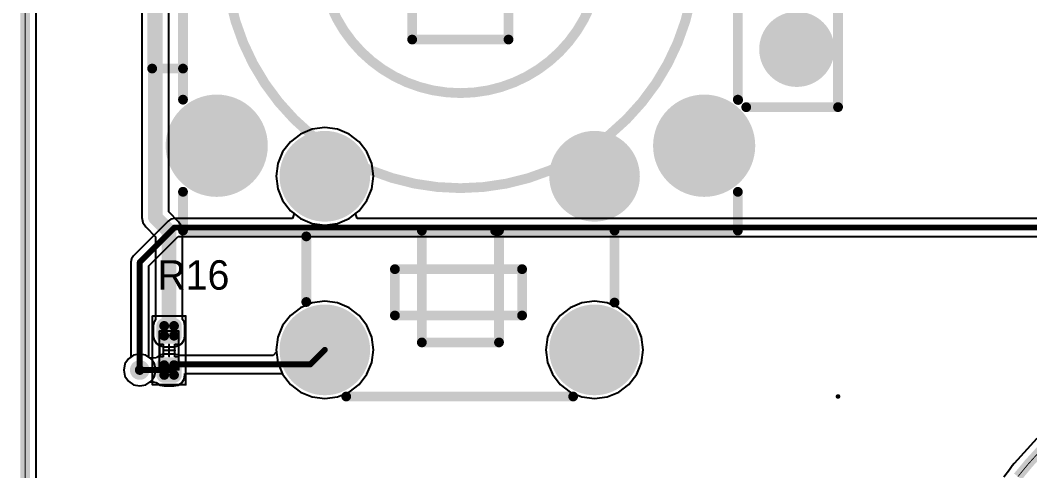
# Model space of a CAD drawing. Header units: millimetres. Extents: x -14 to 86, y -29 to 39.
# Drawn here: x -14.28 to 11.92, y -7.82 to 3.86 of the extents above; entities that cross this region are included whole.
import ezdxf

# ---------------------------------------------------------------- set-up
doc = ezdxf.new("R2010")
doc.units = ezdxf.units.MM
for name, color, linetype in [('BottomLayer', 5, 'Continuous'), ('BottomSolder', 6, 'Continuous'), ('KeepOutLayer', 6, 'Continuous'), ('Mechanical1', 6, 'Continuous'), ('Mechanical13', 56, 'Continuous'), ('Mechanical14', 56, 'Continuous'), ('Mechanical15', 56, 'Continuous'), ('MultiLayer', 9, 'Continuous'), ('PadHoleLayer', 156, 'Continuous'), ('TopLayer', 1, 'Continuous'), ('TopOverlay', 2, 'Continuous'), ('TopPaste', 8, 'Continuous'), ('TopSolder', 216, 'Continuous'), ('ViaHoleLayer', 16, 'Continuous')]:
    doc.layers.add(name, color=color, linetype=linetype)

# ---------------------------------------------------------------- blocks, each defined once
blk = doc.blocks.new('SW_TH_RKJXV1224005_31')
at = {"layer": 'BottomLayer'}
for points, const_width in [([(-4.153, 9.511, 1), (-3.253, 9.511, 1)], 0.9), ([(-1.652, 9.511, 1), (-0.752, 9.511, 1)], 0.9), ([(0.847, 9.511, 1), (1.747, 9.511, 1)], 0.9), ([(-8.152, 5.781, 1), (-6.902, 5.781, 1)], 1.25), ([(4.498, 5.781, 1), (5.748, 5.781, 1)], 1.25), ([(7.077, 3.281, 1), (7.977, 3.281, 1)], 0.9), ([(-5.953, 0.781, 1), (-5.053, 0.781, 1)], 0.9), ([(2.647, 0.781, 1), (3.547, 0.781, 1)], 0.9), ([(7.077, 0.781, 1), (7.977, 0.781, 1)], 0.9), ([(7.077, -1.719, 1), (7.977, -1.719, 1)], 0.9), ([(-8.152, -4.219, 1), (-6.902, -4.219, 1)], 1.25), ([(4.498, -4.219, 1), (5.748, -4.219, 1)], 1.25), ([(-5.272, -5.011, 1), (-4.172, -5.011, 1)], 1.1), ([(1.728, -5.011, 1), (2.828, -5.011, 1)], 1.1), ([(-5.272, -9.511, 1), (-4.172, -9.511, 1)], 1.1), ([(1.728, -9.511, 1), (2.828, -9.511, 1)], 1.1)]:
    blk.add_lwpolyline(points, format="xyb", close=True, dxfattribs=dict(at, const_width=const_width))
at = {"layer": 'BottomSolder'}
for points, const_width in [([(-4.191, 9.511, 1), (-3.215, 9.511, 1)], 0.976), ([(-1.691, 9.511, 1), (-0.714, 9.511, 1)], 0.976), ([(0.809, 9.511, 1), (1.785, 9.511, 1)], 0.976), ([(-8.19, 5.781, 1), (-6.864, 5.781, 1)], 1.326), ([(4.46, 5.781, 1), (5.786, 5.781, 1)], 1.326), ([(7.039, 3.281, 1), (8.015, 3.281, 1)], 0.976), ([(-5.991, 0.781, 1), (-5.015, 0.781, 1)], 0.976), ([(2.609, 0.781, 1), (3.585, 0.781, 1)], 0.976), ([(7.039, 0.781, 1), (8.015, 0.781, 1)], 0.976), ([(7.039, -1.719, 1), (8.015, -1.719, 1)], 0.976), ([(-8.19, -4.219, 1), (-6.864, -4.219, 1)], 1.326), ([(4.46, -4.219, 1), (5.786, -4.219, 1)], 1.326), ([(-5.31, -5.011, 1), (-4.134, -5.011, 1)], 1.176), ([(1.69, -5.011, 1), (2.866, -5.011, 1)], 1.176), ([(-5.31, -9.511, 1), (-4.134, -9.511, 1)], 1.176), ([(1.69, -9.511, 1), (2.866, -9.511, 1)], 1.176)]:
    blk.add_lwpolyline(points, format="xyb", close=True, dxfattribs=dict(at, const_width=const_width))
at = {"layer": 'Mechanical15'}
for points, const_width in [([(8.627, -10.719, 1), (8.567, -10.719, 1)], 0.06), ([(8.552, -10.719, 1), (8.582, -10.719, 1)], 0.03), ([(8.612, -10.719, 1), (8.642, -10.719, 1)], 0.03)]:
    blk.add_lwpolyline(points, format="xyb", close=True, dxfattribs=dict(at, const_width=const_width))
at = {"layer": 'MultiLayer'}
for points, const_width in [([(-4.153, 9.511, 1), (-3.253, 9.511, 1)], 0.9), ([(-1.652, 9.511, 1), (-0.752, 9.511, 1)], 0.9), ([(0.847, 9.511, 1), (1.747, 9.511, 1)], 0.9), ([(-8.152, 5.781, 1), (-6.902, 5.781, 1)], 1.25), ([(4.498, 5.781, 1), (5.748, 5.781, 1)], 1.25), ([(7.077, 3.281, 1), (7.977, 3.281, 1)], 0.9), ([(-5.953, 0.781, 1), (-5.053, 0.781, 1)], 0.9), ([(2.647, 0.781, 1), (3.547, 0.781, 1)], 0.9), ([(7.077, 0.781, 1), (7.977, 0.781, 1)], 0.9), ([(7.077, -1.719, 1), (7.977, -1.719, 1)], 0.9), ([(-8.152, -4.219, 1), (-6.902, -4.219, 1)], 1.25), ([(4.498, -4.219, 1), (5.748, -4.219, 1)], 1.25), ([(-5.272, -5.011, 1), (-4.172, -5.011, 1)], 1.1), ([(1.728, -5.011, 1), (2.828, -5.011, 1)], 1.1), ([(-5.272, -9.511, 1), (-4.172, -9.511, 1)], 1.1), ([(1.728, -9.511, 1), (2.828, -9.511, 1)], 1.1)]:
    blk.add_lwpolyline(points, format="xyb", close=True, dxfattribs=dict(at, const_width=const_width))
at = {"layer": 'PadHoleLayer'}
for points, const_width in [([(-4.003, 9.511, 1), (-3.403, 9.511, 1)], 0.6), ([(-1.502, 9.511, 1), (-0.902, 9.511, 1)], 0.6), ([(0.997, 9.511, 1), (1.597, 9.511, 1)], 0.6), ([(-7.977, 5.781, 1), (-7.077, 5.781, 1)], 0.9), ([(4.673, 5.781, 1), (5.573, 5.781, 1)], 0.9), ([(7.227, 3.281, 1), (7.827, 3.281, 1)], 0.6), ([(-5.953, 0.781, 1), (-5.053, 0.781, 1)], 0.9), ([(2.647, 0.781, 1), (3.547, 0.781, 1)], 0.9), ([(7.227, 0.781, 1), (7.827, 0.781, 1)], 0.6), ([(7.227, -1.719, 1), (7.827, -1.719, 1)], 0.6), ([(-7.977, -4.219, 1), (-7.077, -4.219, 1)], 0.9), ([(4.673, -4.219, 1), (5.573, -4.219, 1)], 0.9), ([(-5.122, -5.011, 1), (-4.322, -5.011, 1)], 0.8), ([(1.878, -5.011, 1), (2.678, -5.011, 1)], 0.8), ([(-5.122, -9.511, 1), (-4.322, -9.511, 1)], 0.8), ([(1.878, -9.511, 1), (2.678, -9.511, 1)], 0.8)]:
    blk.add_lwpolyline(points, format="xyb", close=True, dxfattribs=dict(at, const_width=const_width))
at = {"layer": 'TopLayer'}
for points, const_width in [([(-4.153, 9.511, 1), (-3.253, 9.511, 1)], 0.9), ([(-1.652, 9.511, 1), (-0.752, 9.511, 1)], 0.9), ([(0.847, 9.511, 1), (1.747, 9.511, 1)], 0.9), ([(-8.152, 5.781, 1), (-6.902, 5.781, 1)], 1.25), ([(4.498, 5.781, 1), (5.748, 5.781, 1)], 1.25), ([(7.077, 3.281, 1), (7.977, 3.281, 1)], 0.9), ([(-5.953, 0.781, 1), (-5.053, 0.781, 1)], 0.9), ([(2.647, 0.781, 1), (3.547, 0.781, 1)], 0.9), ([(7.077, 0.781, 1), (7.977, 0.781, 1)], 0.9), ([(7.077, -1.719, 1), (7.977, -1.719, 1)], 0.9), ([(-8.152, -4.219, 1), (-6.902, -4.219, 1)], 1.25), ([(4.498, -4.219, 1), (5.748, -4.219, 1)], 1.25), ([(-5.272, -5.011, 1), (-4.172, -5.011, 1)], 1.1), ([(1.728, -5.011, 1), (2.828, -5.011, 1)], 1.1), ([(-5.272, -9.511, 1), (-4.172, -9.511, 1)], 1.1), ([(1.728, -9.511, 1), (2.828, -9.511, 1)], 1.1)]:
    blk.add_lwpolyline(points, format="xyb", close=True, dxfattribs=dict(at, const_width=const_width))
at = {"layer": 'TopOverlay'}
for p, q in [((-5.803, 7.396), (-5.803, 6.889)), ((-5.295, 6.889), (-5.295, 7.396)), ((-5.041, 6.635), (-5.041, 7.396)), ((-5.041, 7.396), (-4.661, 7.396)), ((-4.661, 7.396), (-4.534, 7.27)), ((-4.153, 7.396), (-4.28, 7.27)), ((-3.899, 7.396), (-4.153, 7.396)), ((-3.772, 7.27), (-3.899, 7.396)), ((-4.534, 7.27), (-4.534, 7.016)), ((-4.28, 6.635), (-3.772, 7.143)), ((-3.772, 7.143), (-3.772, 7.27)), ((-5.803, 6.889), (-5.549, 6.635)), ((-5.549, 6.635), (-5.295, 6.889)), ((-4.661, 6.889), (-5.041, 6.889)), ((-4.787, 6.889), (-4.534, 6.635)), ((-4.534, 7.016), (-4.661, 6.889)), ((-3.772, 6.635), (-4.28, 6.635)), ((5.843, 3.74), (5.081, 3.74)), ((5.081, 3.74), (5.208, 3.613)), ((5.843, 3.613), (5.843, 3.867)), ((5.843, 3.867), (5.843, 3.74)), ((5.081, 3.232), (5.208, 3.359)), ((5.081, 2.852), (5.081, 3.232)), ((5.208, 3.359), (5.462, 3.359)), ((5.462, 3.359), (5.589, 3.232)), ((5.589, 3.105), (5.843, 3.359)), ((5.589, 3.232), (5.589, 2.852)), ((5.843, 2.852), (5.081, 2.852)), ((5.589, 2.598), (5.081, 2.598)), ((5.843, 2.344), (5.589, 2.598)), ((5.589, 2.09), (5.843, 2.344)), ((5.081, 2.09), (5.589, 2.09))]:
    blk.add_line(p, q, dxfattribs=at)
at = {"layer": 'TopOverlay', "const_width": 0.254}
for points in [[(-5.203, 10.581), (2.797, 10.581)], [(-5.203, 7.981), (-5.203, 10.581)], [(2.797, 7.981), (2.797, 10.581)], [(-8.402, 6.975), (-8.402, 7.981)], [(-8.402, 7.981), (5.998, 7.981)], [(5.998, 6.975), (5.998, 7.981)], [(5.998, 4.586), (6.006, 4.594)], [(6.214, 4.781), (8.597, 4.781)], [(8.597, -3.219), (8.597, 4.781)], [(-8.402, -3.025), (-8.402, 4.587)], [(5.998, -3.025), (5.998, 4.586)], [(-9.203, -2.219), (-9.203, 3.781)], [(-9.203, 3.781), (-8.402, 3.781)], [(-2.452, 1.781), (-2.452, 3.031)], [(-2.452, 3.031), (0.048, 3.031)], [(0.048, 1.781), (0.048, 3.031)], [(-4.702, 1.781), (2.298, 1.781)], [(-4.702, -0.22), (2.298, -0.219)], [(-2.455, -1.467), (-2.455, -0.217)], [(0.045, -1.467), (0.045, -0.217)], [(-2.455, -1.467), (0.045, -1.467)], [(-9.203, -2.219), (-8.402, -2.219)], [(5.998, -3.025), (6.006, -3.033)], [(6.214, -3.219), (8.597, -3.219)], [(-8.402, -6.419), (-8.402, -5.413)], [(5.998, -6.419), (5.998, -5.414)], [(-8.402, -6.419), (5.998, -6.419)], [(-5.203, -8.27), (-5.203, -6.569)], [(-2.203, -9.318), (-2.203, -6.42)], [(-0.303, -6.42), (-0.202, -6.42)], [(-0.202, -9.318), (-0.202, -6.42)], [(2.797, -8.285), (2.797, -6.419)], [(-2.902, -7.419), (0.398, -7.419)], [(-2.902, -8.619), (-2.902, -7.419)], [(0.398, -8.619), (0.398, -7.419)], [(-2.902, -8.619), (0.398, -8.619)], [(-2.203, -9.318), (-0.202, -9.318)], [(-4.166, -10.719), (1.723, -10.719)]]:
    blk.add_lwpolyline(points, dxfattribs=at)
at = {"layer": 'TopOverlay'}
for points, const_width in [([(-5.266, 10.581, 1), (-5.139, 10.581, 1)], 0.127), ([(-5.266, 10.581, 1), (-5.139, 10.581, 1)], 0.127), ([(2.734, 10.581, 1), (2.861, 10.581, 1)], 0.127), ([(2.734, 10.581, 1), (2.861, 10.581, 1)], 0.127), ([(-8.466, 7.981, 1), (-8.339, 7.981, 1)], 0.127), ([(-8.466, 7.981, 1), (-8.339, 7.981, 1)], 0.127), ([(-5.266, 7.981, 1), (-5.139, 7.981, 1)], 0.127), ([(2.734, 7.981, 1), (2.861, 7.981, 1)], 0.127), ([(5.934, 7.981, 1), (6.061, 7.981, 1)], 0.127), ([(5.934, 7.981, 1), (6.061, 7.981, 1)], 0.127), ([(-8.466, 6.975, 1), (-8.339, 6.975, 1)], 0.127), ([(5.934, 6.975, 1), (6.061, 6.975, 1)], 0.127), ([(4.897, 0.781, 1), (-7.303, 0.781, 1)], 0.254), ([(5.942, 4.594, 1), (6.069, 4.594, 1)], 0.127), ([(6.151, 4.781, 1), (6.278, 4.781, 1)], 0.127), ([(8.534, 4.781, 1), (8.661, 4.781, 1)], 0.127), ([(8.534, 4.781, 1), (8.661, 4.781, 1)], 0.127), ([(-8.466, 4.587, 1), (-8.339, 4.587, 1)], 0.127), ([(2.433, 0.779, 1), (-4.834, 0.779, 1)], 0.254), ([(5.934, 4.586, 1), (6.061, 4.586, 1)], 0.127), ([(5.934, 4.586, 1), (6.061, 4.586, 1)], 0.127), ([(-9.266, 3.781, 1), (-9.139, 3.781, 1)], 0.127), ([(-9.266, 3.781, 1), (-9.139, 3.781, 1)], 0.127), ([(-8.466, 3.781, 1), (-8.339, 3.781, 1)], 0.127), ([(-2.516, 3.031, 1), (-2.389, 3.031, 1)], 0.127), ([(-2.516, 3.031, 1), (-2.389, 3.031, 1)], 0.127), ([(-0.016, 3.031, 1), (0.111, 3.031, 1)], 0.127), ([(-0.016, 3.031, 1), (0.111, 3.031, 1)], 0.127), ([(-4.766, 1.781, 1), (-4.639, 1.781, 1)], 0.127), ([(-2.516, 1.781, 1), (-2.389, 1.781, 1)], 0.127), ([(-0.226, 0.781, 1), (-2.179, 0.781, 1)], 0.254), ([(-0.016, 1.781, 1), (0.111, 1.781, 1)], 0.127), ([(2.234, 1.781, 1), (2.361, 1.781, 1)], 0.127), ([(-7.366, 0.781, 1), (-7.239, 0.781, 1)], 0.127), ([(-4.898, 0.779, 1), (-4.771, 0.779, 1)], 0.127), ([(-2.243, 0.781, 1), (-2.116, 0.781, 1)], 0.127), ([(-0.29, 0.781, 1), (-0.163, 0.781, 1)], 0.127), ([(2.37, 0.779, 1), (2.497, 0.779, 1)], 0.127), ([(4.834, 0.781, 1), (4.961, 0.781, 1)], 0.127), ([(-4.766, -0.22, 1), (-4.639, -0.22, 1)], 0.127), ([(-2.518, -0.217, 1), (-2.391, -0.217, 1)], 0.127), ([(-0.018, -0.217, 1), (0.109, -0.217, 1)], 0.127), ([(2.234, -0.219, 1), (2.361, -0.219, 1)], 0.127), ([(-2.518, -1.467, 1), (-2.391, -1.467, 1)], 0.127), ([(-2.518, -1.467, 1), (-2.391, -1.467, 1)], 0.127), ([(-0.018, -1.467, 1), (0.109, -1.467, 1)], 0.127), ([(-0.018, -1.467, 1), (0.109, -1.467, 1)], 0.127), ([(-9.266, -2.219, 1), (-9.139, -2.219, 1)], 0.127), ([(-9.266, -2.219, 1), (-9.139, -2.219, 1)], 0.127), ([(-8.466, -2.219, 1), (-8.339, -2.219, 1)], 0.127), ([(-8.466, -3.025, 1), (-8.339, -3.025, 1)], 0.127), ([(5.934, -3.025, 1), (6.061, -3.025, 1)], 0.127), ([(5.934, -3.025, 1), (6.061, -3.025, 1)], 0.127), ([(5.942, -3.033, 1), (6.069, -3.033, 1)], 0.127), ([(6.151, -3.219, 1), (6.278, -3.219, 1)], 0.127), ([(8.534, -3.219, 1), (8.661, -3.219, 1)], 0.127), ([(8.534, -3.219, 1), (8.661, -3.219, 1)], 0.127), ([(-8.466, -5.413, 1), (-8.339, -5.413, 1)], 0.127), ([(5.934, -5.414, 1), (6.061, -5.414, 1)], 0.127), ([(-8.466, -6.419, 1), (-8.339, -6.419, 1)], 0.127), ([(-8.466, -6.419, 1), (-8.339, -6.419, 1)], 0.127), ([(-5.266, -6.569, 1), (-5.139, -6.569, 1)], 0.127), ([(-2.267, -6.42, 1), (-2.14, -6.42, 1)], 0.127), ([(-0.367, -6.42, 1), (-0.24, -6.42, 1)], 0.127), ([(-0.265, -6.42, 1), (-0.138, -6.42, 1)], 0.127), ([(-0.265, -6.42, 1), (-0.138, -6.42, 1)], 0.127), ([(2.734, -6.419, 1), (2.861, -6.419, 1)], 0.127), ([(5.934, -6.419, 1), (6.061, -6.419, 1)], 0.127), ([(5.934, -6.419, 1), (6.061, -6.419, 1)], 0.127), ([(-2.966, -7.419, 1), (-2.839, -7.419, 1)], 0.127), ([(-2.966, -7.419, 1), (-2.839, -7.419, 1)], 0.127), ([(0.334, -7.419, 1), (0.461, -7.419, 1)], 0.127), ([(0.334, -7.419, 1), (0.461, -7.419, 1)], 0.127), ([(-5.266, -8.27, 1), (-5.139, -8.27, 1)], 0.127), ([(2.734, -8.285, 1), (2.861, -8.285, 1)], 0.127), ([(-2.966, -8.619, 1), (-2.839, -8.619, 1)], 0.127), ([(-2.966, -8.619, 1), (-2.839, -8.619, 1)], 0.127), ([(0.334, -8.619, 1), (0.461, -8.619, 1)], 0.127), ([(0.334, -8.619, 1), (0.461, -8.619, 1)], 0.127), ([(-2.267, -9.318, 1), (-2.14, -9.318, 1)], 0.127), ([(-2.267, -9.318, 1), (-2.14, -9.318, 1)], 0.127), ([(-0.265, -9.318, 1), (-0.138, -9.318, 1)], 0.127), ([(-0.265, -9.318, 1), (-0.138, -9.318, 1)], 0.127), ([(-4.23, -10.719, 1), (-4.103, -10.719, 1)], 0.127), ([(1.66, -10.719, 1), (1.787, -10.719, 1)], 0.127)]:
    blk.add_lwpolyline(points, format="xyb", close=True, dxfattribs=dict(at, const_width=const_width))
at = {"layer": 'TopSolder'}
for points, const_width in [([(-4.191, 9.511, 1), (-3.215, 9.511, 1)], 0.976), ([(-1.691, 9.511, 1), (-0.714, 9.511, 1)], 0.976), ([(0.809, 9.511, 1), (1.785, 9.511, 1)], 0.976), ([(-8.19, 5.781, 1), (-6.864, 5.781, 1)], 1.326), ([(4.46, 5.781, 1), (5.786, 5.781, 1)], 1.326), ([(7.039, 3.281, 1), (8.015, 3.281, 1)], 0.976), ([(-5.991, 0.781, 1), (-5.015, 0.781, 1)], 0.976), ([(2.609, 0.781, 1), (3.585, 0.781, 1)], 0.976), ([(7.039, 0.781, 1), (8.015, 0.781, 1)], 0.976), ([(7.039, -1.719, 1), (8.015, -1.719, 1)], 0.976), ([(-8.19, -4.219, 1), (-6.864, -4.219, 1)], 1.326), ([(4.46, -4.219, 1), (5.786, -4.219, 1)], 1.326), ([(-5.31, -5.011, 1), (-4.134, -5.011, 1)], 1.176), ([(1.69, -5.011, 1), (2.866, -5.011, 1)], 1.176), ([(-5.31, -9.511, 1), (-4.134, -9.511, 1)], 1.176), ([(1.69, -9.511, 1), (2.866, -9.511, 1)], 1.176)]:
    blk.add_lwpolyline(points, format="xyb", close=True, dxfattribs=dict(at, const_width=const_width))
blk = doc.blocks.new('RES_0402_39')
at = {"layer": 'Mechanical13', "const_width": 0.0508}
for points in [[(-0.5, 0.25), (-0.5, -0.25)], [(-0.5, 0.25), (0.5, 0.25)], [(0.5, 0.25), (0.5, -0.25)], [(-0.152, 0), (0.152, 0)], [(0, 0.152), (0, -0.152)], [(-0.5, -0.25), (0.5, -0.25)]]:
    blk.add_lwpolyline(points, dxfattribs=at)
at = {"layer": 'Mechanical13', "const_width": 0.0254}
for points in [[(-0.513, 0.25, 1), (-0.487, 0.25, 1)], [(-0.513, 0.25, 1), (-0.487, 0.25, 1)], [(0.487, 0.25, 1), (0.513, 0.25, 1)], [(0.487, 0.25, 1), (0.513, 0.25, 1)], [(-0.165, 0, 1), (-0.14, 0, 1)], [(-0.013, 0.152, 1), (0.013, 0.152, 1)], [(0.14, 0, 1), (0.165, 0, 1)], [(-0.513, -0.25, 1), (-0.487, -0.25, 1)], [(-0.513, -0.25, 1), (-0.487, -0.25, 1)], [(-0.013, -0.152, 1), (0.013, -0.152, 1)], [(0.487, -0.25, 1), (0.513, -0.25, 1)], [(0.487, -0.25, 1), (0.513, -0.25, 1)]]:
    blk.add_lwpolyline(points, format="xyb", close=True, dxfattribs=at)
at = {"layer": 'Mechanical14', "const_width": 0.0508}
for points in [[(-0.889, 0.432), (-0.889, -0.432)], [(-0.889, 0.432), (0.889, 0.432)], [(0.889, 0.432), (0.889, -0.432)], [(-0.889, -0.432), (0.889, -0.432)]]:
    blk.add_lwpolyline(points, dxfattribs=at)
at = {"layer": 'Mechanical14', "const_width": 0.0254}
for points in [[(-0.902, 0.432, 1), (-0.876, 0.432, 1)], [(-0.902, 0.432, 1), (-0.876, 0.432, 1)], [(0.876, 0.432, 1), (0.902, 0.432, 1)], [(0.876, 0.432, 1), (0.902, 0.432, 1)], [(-0.902, -0.432, 1), (-0.876, -0.432, 1)], [(-0.902, -0.432, 1), (-0.876, -0.432, 1)], [(0.876, -0.432, 1), (0.902, -0.432, 1)], [(0.876, -0.432, 1), (0.902, -0.432, 1)]]:
    blk.add_lwpolyline(points, format="xyb", close=True, dxfattribs=at)
at = {"layer": 'TopLayer', "const_width": 0.127}
for points in [[(-0.699, 0.127, 1), (-0.571, 0.127, 1)], [(-0.699, -0.127, 1), (-0.571, -0.127, 1)], [(-0.445, 0.127, 1), (-0.318, 0.127, 1)], [(-0.445, -0.127, 1), (-0.318, -0.127, 1)], [(0.318, 0.127, 1), (0.445, 0.127, 1)], [(0.318, -0.127, 1), (0.445, -0.127, 1)], [(0.571, 0.127, 1), (0.699, 0.127, 1)], [(0.571, -0.127, 1), (0.699, -0.127, 1)]]:
    blk.add_lwpolyline(points, format="xyb", close=True, dxfattribs=at)
at = {"layer": 'TopLayer'}
for points in [[(-0.254, -0.127), (-0.254, 0.127), (-0.762, -0.127), (-0.762, 0.127)], [(-0.381, -0.254), (-0.381, 0.254), (-0.635, -0.254), (-0.635, 0.254)], [(0.762, -0.127), (0.762, 0.127), (0.254, -0.127), (0.254, 0.127)], [(0.635, -0.254), (0.635, 0.254), (0.381, -0.254), (0.381, 0.254)]]:
    blk.add_solid(points, dxfattribs=at)
at = {"layer": 'TopOverlay'}
for p, q in [((-0.165, 0.152), (-0.165, 0.241)), ((-0.165, 0.241), (0.165, 0.241)), ((0.165, 0.152), (-0.165, 0.152)), ((0.165, 0.241), (0.165, 0.152)), ((-0.165, -0.241), (-0.165, -0.152)), ((-0.165, -0.152), (0.165, -0.152)), ((0.165, -0.241), (-0.165, -0.241)), ((0.165, -0.152), (0.165, -0.241))]:
    blk.add_line(p, q, dxfattribs=at)
at = {"layer": 'TopOverlay', "const_width": 0.0254}
for points in [[(-0.165, 0.241), (-0.165, 0.152)], [(-0.165, 0.241), (0.165, 0.241)], [(-0.165, 0.152), (0.165, 0.152)], [(0.165, 0.241), (0.165, 0.152)], [(-0.165, -0.152), (-0.165, -0.241)], [(-0.165, -0.152), (0.165, -0.152)], [(-0.165, -0.241), (0.165, -0.241)], [(0.165, -0.152), (0.165, -0.241)]]:
    blk.add_lwpolyline(points, dxfattribs=at)
at = {"layer": 'TopOverlay', "const_width": 0.0127}
for points in [[(-0.171, 0.241, 1), (-0.159, 0.241, 1)], [(-0.171, 0.241, 1), (-0.159, 0.241, 1)], [(-0.171, 0.152, 1), (-0.159, 0.152, 1)], [(-0.171, 0.152, 1), (-0.159, 0.152, 1)], [(0.159, 0.241, 1), (0.171, 0.241, 1)], [(0.159, 0.241, 1), (0.171, 0.241, 1)], [(0.159, 0.152, 1), (0.171, 0.152, 1)], [(0.159, 0.152, 1), (0.171, 0.152, 1)], [(-0.171, -0.152, 1), (-0.159, -0.152, 1)], [(-0.171, -0.152, 1), (-0.159, -0.152, 1)], [(-0.171, -0.241, 1), (-0.159, -0.241, 1)], [(-0.171, -0.241, 1), (-0.159, -0.241, 1)], [(0.159, -0.152, 1), (0.171, -0.152, 1)], [(0.159, -0.152, 1), (0.171, -0.152, 1)], [(0.159, -0.241, 1), (0.171, -0.241, 1)], [(0.159, -0.241, 1), (0.171, -0.241, 1)]]:
    blk.add_lwpolyline(points, format="xyb", close=True, dxfattribs=at)
at = {"layer": 'TopPaste', "const_width": 0.127}
for points in [[(-0.699, 0.127, 1), (-0.571, 0.127, 1)], [(-0.699, -0.127, 1), (-0.571, -0.127, 1)], [(-0.445, 0.127, 1), (-0.318, 0.127, 1)], [(-0.445, -0.127, 1), (-0.318, -0.127, 1)], [(0.318, 0.127, 1), (0.445, 0.127, 1)], [(0.318, -0.127, 1), (0.445, -0.127, 1)], [(0.571, 0.127, 1), (0.699, 0.127, 1)], [(0.571, -0.127, 1), (0.699, -0.127, 1)]]:
    blk.add_lwpolyline(points, format="xyb", close=True, dxfattribs=at)
at = {"layer": 'TopPaste'}
for points in [[(-0.254, -0.127), (-0.254, 0.127), (-0.762, -0.127), (-0.762, 0.127)], [(-0.381, -0.254), (-0.381, 0.254), (-0.635, -0.254), (-0.635, 0.254)], [(0.762, -0.127), (0.762, 0.127), (0.254, -0.127), (0.254, 0.127)], [(0.635, -0.254), (0.635, 0.254), (0.381, -0.254), (0.381, 0.254)]]:
    blk.add_solid(points, dxfattribs=at)
at = {"layer": 'TopSolder', "const_width": 0.203}
for points in [[(-0.737, 0.127, 1), (-0.533, 0.127, 1)], [(-0.483, 0.127, 1), (-0.279, 0.127, 1)], [(0.279, 0.127, 1), (0.483, 0.127, 1)], [(0.533, 0.127, 1), (0.737, 0.127, 1)], [(-0.737, -0.127, 1), (-0.533, -0.127, 1)], [(-0.483, -0.127, 1), (-0.279, -0.127, 1)], [(0.279, -0.127, 1), (0.483, -0.127, 1)], [(0.533, -0.127, 1), (0.737, -0.127, 1)]]:
    blk.add_lwpolyline(points, format="xyb", close=True, dxfattribs=at)
at = {"layer": 'TopSolder'}
for points in [[(-0.381, -0.33), (-0.381, 0.33), (-0.635, -0.33), (-0.635, 0.33)], [(0.635, -0.33), (0.635, 0.33), (0.381, -0.33), (0.381, 0.33)], [(-0.178, -0.127), (-0.178, 0.127), (-0.838, -0.127), (-0.838, 0.127)], [(0.838, -0.127), (0.838, 0.127), (0.178, -0.127), (0.178, 0.127)]]:
    blk.add_solid(points, dxfattribs=at)

msp = doc.modelspace()

# ---------------------------------------------------------------- linework, layer by layer
at = {"layer": 'BottomLayer'}
for p, q in [((-13.867, -28.927), (-13.867, 8.94)), ((-6.373, 1.078), (-6.7, 1.035)), ((-6.046, 1.035), (-6.373, 1.078)), ((-7.004, 0.909), (-7.266, 0.708)), ((-6.7, 1.035), (-7.004, 0.909)), ((-5.741, 0.909), (-6.046, 1.035)), ((-5.479, 0.708), (-5.741, 0.909)), ((-7.266, 0.708), (-7.467, 0.447)), ((-5.279, 0.447), (-5.479, 0.708)), ((-7.467, 0.447), (-7.593, 0.142)), ((-5.152, 0.142), (-5.279, 0.447)), ((-7.593, 0.142), (-7.636, -0.185)), ((-5.109, -0.185), (-5.152, 0.142)), ((-7.636, -0.185), (-7.593, -0.512)), ((-5.152, -0.512), (-5.109, -0.185)), ((-7.593, -0.512), (-7.467, -0.817)), ((-5.279, -0.817), (-5.152, -0.512)), ((-7.467, -0.817), (-7.266, -1.078)), ((-5.479, -1.078), (-5.279, -0.817)), ((-10.366, -1.298), (-10.441, -1.349)), ((-10.277, -1.281), (-10.366, -1.298)), ((-7.211, -1.281), (-10.277, -1.281)), ((-7.266, -1.078), (-7.168, -1.154)), ((-7.168, -1.154), (-7.211, -1.281)), ((-5.578, -1.154), (-5.479, -1.078)), ((-5.534, -1.281), (-5.578, -1.154)), ((46.523, -1.281), (-5.534, -1.281)), ((-10.441, -1.349), (-11.341, -2.248)), ((-10.943, -2.51), (-10.18, -1.747)), ((-10.18, -1.747), (46.619, -1.747)), ((-11.391, -2.324), (-11.409, -2.413)), ((-11.341, -2.248), (-11.391, -2.324)), ((-11.409, -2.413), (-11.409, -4.874)), ((-10.943, -4.874), (-10.943, -2.51)), ((-7.004, -3.591), (-7.266, -3.792)), ((-6.7, -3.465), (-7.004, -3.591)), ((-6.373, -3.422), (-6.7, -3.465)), ((-6.046, -3.465), (-6.373, -3.422)), ((-5.741, -3.591), (-6.046, -3.465)), ((-5.479, -3.792), (-5.741, -3.591)), ((-0.004, -3.591), (-0.266, -3.792)), ((0.3, -3.465), (-0.004, -3.591)), ((0.627, -3.422), (0.3, -3.465)), ((0.954, -3.465), (0.627, -3.422)), ((1.259, -3.591), (0.954, -3.465)), ((1.521, -3.792), (1.259, -3.591)), ((-7.266, -3.792), (-7.467, -4.053)), ((-5.279, -4.053), (-5.479, -3.792)), ((-0.266, -3.792), (-0.467, -4.053)), ((1.721, -4.053), (1.521, -3.792)), ((-7.467, -4.053), (-7.593, -4.358)), ((-5.152, -4.358), (-5.279, -4.053)), ((-0.467, -4.053), (-0.593, -4.358)), ((1.848, -4.358), (1.721, -4.053)), ((-7.593, -4.358), (-7.636, -4.685)), ((-5.109, -4.685), (-5.152, -4.358)), ((-0.593, -4.358), (-0.636, -4.685)), ((1.891, -4.685), (1.848, -4.358)), ((-7.636, -4.685), (-7.593, -5.012)), ((-5.152, -5.012), (-5.109, -4.685)), ((-0.636, -4.685), (-0.593, -5.012)), ((1.848, -5.012), (1.891, -4.685)), ((-11.469, -4.914), (-11.559, -5.048)), ((-11.409, -4.874), (-11.469, -4.914)), ((-10.883, -4.914), (-10.943, -4.874)), ((-10.793, -5.048), (-10.883, -4.914)), ((-11.559, -5.048), (-11.59, -5.207)), ((-11.59, -5.207), (-11.559, -5.366)), ((-10.762, -5.207), (-10.793, -5.048)), ((-10.793, -5.366), (-10.762, -5.207)), ((-7.593, -5.012), (-7.467, -5.317)), ((-5.279, -5.317), (-5.152, -5.012)), ((-0.593, -5.012), (-0.467, -5.317)), ((1.721, -5.317), (1.848, -5.012)), ((-11.559, -5.366), (-11.469, -5.5)), ((-11.469, -5.5), (-11.335, -5.59)), ((-11.017, -5.59), (-10.883, -5.5)), ((-10.883, -5.5), (-10.793, -5.366)), ((-7.467, -5.317), (-7.266, -5.578)), ((-5.479, -5.578), (-5.279, -5.317)), ((-0.467, -5.317), (-0.266, -5.578)), ((1.521, -5.578), (1.721, -5.317)), ((-11.335, -5.59), (-11.176, -5.621)), ((-11.176, -5.621), (-11.017, -5.59)), ((-7.266, -5.578), (-7.004, -5.779)), ((-5.741, -5.779), (-5.479, -5.578)), ((-0.266, -5.578), (-0.004, -5.779)), ((1.259, -5.779), (1.521, -5.578)), ((-7.004, -5.779), (-6.7, -5.905)), ((-6.7, -5.905), (-6.373, -5.948)), ((-6.373, -5.948), (-6.046, -5.905)), ((-6.046, -5.905), (-5.741, -5.779)), ((-0.004, -5.779), (0.3, -5.905)), ((0.3, -5.905), (0.627, -5.948)), ((0.627, -5.948), (0.954, -5.905)), ((0.954, -5.905), (1.259, -5.779)), ((12.104, -6.98), (11.517, -7.627)), ((11.393, -7.795), (11.251, -7.987)), ((11.468, -7.694), (11.393, -7.795)), ((11.393, -7.795), (11.393, -7.795)), ((11.517, -7.627), (11.468, -7.694))]:
    msp.add_line(p, q, dxfattribs=at)
at = {"layer": 'BottomLayer', "const_width": 0.152}
for points in [[(-11.176, -2.413), (-10.277, -1.514)], [(-10.277, -1.514), (46.619, -1.514)], [(-11.176, -5.207), (-11.176, -2.413)]]:
    msp.add_lwpolyline(points, dxfattribs=at)
at = {"layer": 'BottomLayer'}
for points, const_width in [([(-10.315, -1.514, 1), (-10.239, -1.514, 1)], 0.0762), ([(-10.315, -1.514, 1), (-10.239, -1.514, 1)], 0.0762), ([(-11.214, -2.413, 1), (-11.138, -2.413, 1)], 0.0762), ([(-11.214, -2.413, 1), (-11.138, -2.413, 1)], 0.0762), ([(-11.303, -5.207, 1), (-11.049, -5.207, 1)], 0.254), ([(-11.214, -5.207, 1), (-11.138, -5.207, 1)], 0.0762)]:
    msp.add_lwpolyline(points, format="xyb", close=True, dxfattribs=dict(at, const_width=const_width))
at = {"layer": 'KeepOutLayer', "const_width": 0.254}
msp.add_lwpolyline([(-14.152, -29.205), (-14.152, 8.94)], dxfattribs=at)
msp.add_lwpolyline([(11.615, -7.969, -0.037406), (12.482, -7.017)], format="xyb", dxfattribs=at)
at = {"layer": 'Mechanical1', "const_width": 0.0227}
msp.add_lwpolyline([(-14.152, -29.205), (-14.152, 8.94)], dxfattribs=at)
msp.add_lwpolyline([(11.615, -7.969, -0.037406), (12.482, -7.017)], format="xyb", dxfattribs=at)
at = {"layer": 'MultiLayer', "const_width": 0.254}
msp.add_lwpolyline([(-11.303, -5.207, 1), (-11.049, -5.207, 1)], format="xyb", close=True, dxfattribs=at)
at = {"layer": 'TopLayer'}
for p, q in [((-13.867, -28.927), (-13.867, 8.94)), ((-11.121, 6.374), (-11.121, -1.252)), ((-10.422, -1.107), (-10.422, 6.229)), ((-6.373, 1.078), (-6.7, 1.035)), ((-6.046, 1.035), (-6.373, 1.078)), ((-7.004, 0.909), (-7.266, 0.708)), ((-6.7, 1.035), (-7.004, 0.909)), ((-5.741, 0.909), (-6.046, 1.035)), ((-5.479, 0.708), (-5.741, 0.909)), ((-7.266, 0.708), (-7.467, 0.447)), ((-5.279, 0.447), (-5.479, 0.708)), ((-7.467, 0.447), (-7.593, 0.142)), ((-5.152, 0.142), (-5.279, 0.447)), ((-7.593, 0.142), (-7.636, -0.185)), ((-5.109, -0.185), (-5.152, 0.142)), ((-7.636, -0.185), (-7.593, -0.512)), ((-5.152, -0.512), (-5.109, -0.185)), ((-7.593, -0.512), (-7.467, -0.817)), ((-5.279, -0.817), (-5.152, -0.512)), ((-7.467, -0.817), (-7.266, -1.078)), ((-5.479, -1.078), (-5.279, -0.817)), ((-11.121, -1.252), (-11.094, -1.386)), ((-10.167, -1.362), (-10.422, -1.107)), ((-7.266, -1.078), (-7.004, -1.279)), ((-7.004, -1.279), (-6.7, -1.405)), ((-6.046, -1.405), (-5.741, -1.279)), ((-5.741, -1.279), (-5.479, -1.078)), ((-11.094, -1.386), (-11.018, -1.499)), ((-11.018, -1.499), (-10.764, -1.754)), ((-10.091, -1.475), (-10.167, -1.362)), ((-10.064, -1.609), (-10.091, -1.475)), ((-6.7, -1.405), (-6.373, -1.448)), ((-6.373, -1.448), (-6.046, -1.405)), ((-10.764, -1.754), (-10.764, -3.894)), ((-10.064, -3.894), (-10.064, -1.609)), ((-7.004, -3.591), (-7.266, -3.792)), ((-6.7, -3.465), (-7.004, -3.591)), ((-6.373, -3.422), (-6.7, -3.465)), ((-6.046, -3.465), (-6.373, -3.422)), ((-5.741, -3.591), (-6.046, -3.465)), ((-5.479, -3.792), (-5.741, -3.591)), ((-0.004, -3.591), (-0.266, -3.792)), ((0.3, -3.465), (-0.004, -3.591)), ((0.627, -3.422), (0.3, -3.465)), ((0.954, -3.465), (0.627, -3.422)), ((1.259, -3.591), (0.954, -3.465)), ((1.521, -3.792), (1.259, -3.591)), ((-10.764, -3.894), (-10.804, -3.955)), ((-10.024, -3.955), (-10.064, -3.894)), ((-7.266, -3.792), (-7.467, -4.053)), ((-5.279, -4.053), (-5.479, -3.792)), ((-0.266, -3.792), (-0.467, -4.053)), ((1.721, -4.053), (1.521, -3.792)), ((-10.804, -3.955), (-10.826, -4.064)), ((-10.826, -4.064), (-10.826, -4.318)), ((-10.002, -4.064), (-10.024, -3.955)), ((-10.002, -4.318), (-10.002, -4.064)), ((-7.467, -4.053), (-7.593, -4.358)), ((-5.152, -4.358), (-5.279, -4.053)), ((-0.467, -4.053), (-0.593, -4.358)), ((1.848, -4.358), (1.721, -4.053)), ((-10.826, -4.318), (-10.804, -4.427)), ((-10.804, -4.427), (-10.742, -4.519)), ((-10.086, -4.519), (-10.024, -4.427)), ((-10.024, -4.427), (-10.002, -4.318)), ((-7.593, -4.358), (-7.636, -4.685)), ((-5.109, -4.685), (-5.152, -4.358)), ((-0.593, -4.358), (-0.636, -4.685)), ((1.891, -4.685), (1.848, -4.358)), ((-10.742, -4.519), (-10.65, -4.581)), ((-10.65, -4.581), (-10.541, -4.603)), ((-10.541, -4.603), (-10.287, -4.603)), ((-10.287, -4.603), (-10.178, -4.581)), ((-10.178, -4.581), (-10.086, -4.519)), ((-7.636, -4.685), (-7.63, -4.732)), ((-5.152, -5.012), (-5.109, -4.685)), ((-0.636, -4.685), (-0.593, -5.012)), ((1.848, -5.012), (1.891, -4.685)), ((-11.469, -4.914), (-11.559, -5.048)), ((-11.335, -4.824), (-11.469, -4.914)), ((-11.176, -4.793), (-11.335, -4.824)), ((-11.017, -4.824), (-11.176, -4.793)), ((-10.908, -4.897), (-11.017, -4.824)), ((-10.829, -4.903), (-10.908, -4.897)), ((-10.748, -4.887), (-10.829, -4.903)), ((-10.742, -4.879), (-10.748, -4.887)), ((-10.65, -4.817), (-10.742, -4.879)), ((-10.541, -4.795), (-10.65, -4.817)), ((-10.287, -4.795), (-10.541, -4.795)), ((-10.178, -4.817), (-10.287, -4.795)), ((-10.162, -4.827), (-10.178, -4.817)), ((-7.713, -4.827), (-10.162, -4.827)), ((-7.63, -4.732), (-7.713, -4.827)), ((-11.559, -5.048), (-11.59, -5.207)), ((-11.59, -5.207), (-11.559, -5.366)), ((-5.279, -5.317), (-5.152, -5.012)), ((-0.593, -5.012), (-0.467, -5.317)), ((1.721, -5.317), (1.848, -5.012)), ((-11.559, -5.366), (-11.469, -5.5)), ((-11.469, -5.5), (-11.335, -5.59)), ((-10.086, -5.535), (-10.024, -5.443)), ((-10.024, -5.443), (-10.002, -5.334)), ((-10.002, -5.334), (-10.002, -5.294)), ((-10.002, -5.294), (-7.476, -5.294)), ((-7.476, -5.294), (-7.467, -5.317)), ((-7.467, -5.317), (-7.266, -5.578)), ((-5.479, -5.578), (-5.279, -5.317)), ((-0.467, -5.317), (-0.266, -5.578)), ((1.521, -5.578), (1.721, -5.317)), ((-11.335, -5.59), (-11.176, -5.621)), ((-11.176, -5.621), (-11.017, -5.59)), ((-11.017, -5.59), (-10.908, -5.517)), ((-10.908, -5.517), (-10.829, -5.511)), ((-10.829, -5.511), (-10.748, -5.527)), ((-10.748, -5.527), (-10.742, -5.535)), ((-10.742, -5.535), (-10.65, -5.597)), ((-10.65, -5.597), (-10.541, -5.619)), ((-10.541, -5.619), (-10.287, -5.619)), ((-10.287, -5.619), (-10.178, -5.597)), ((-10.178, -5.597), (-10.086, -5.535)), ((-7.266, -5.578), (-7.004, -5.779)), ((-5.741, -5.779), (-5.479, -5.578)), ((-0.266, -5.578), (-0.004, -5.779)), ((1.259, -5.779), (1.521, -5.578)), ((-7.004, -5.779), (-6.7, -5.905)), ((-6.7, -5.905), (-6.373, -5.948)), ((-6.373, -5.948), (-6.046, -5.905)), ((-6.046, -5.905), (-5.741, -5.779)), ((-0.004, -5.779), (0.3, -5.905)), ((0.3, -5.905), (0.627, -5.948)), ((0.627, -5.948), (0.954, -5.905)), ((0.954, -5.905), (1.259, -5.779)), ((12.104, -6.98), (11.517, -7.627)), ((11.393, -7.795), (11.251, -7.987)), ((11.468, -7.694), (11.393, -7.795)), ((11.393, -7.795), (11.393, -7.795)), ((11.517, -7.627), (11.468, -7.694))]:
    msp.add_line(p, q, dxfattribs=at)
for points, const_width in [([(-10.771, -1.252), (-10.771, 6.374)], 0.381), ([(-10.771, -1.252), (-10.414, -1.609)], 0.381), ([(-10.414, -4.191), (-10.414, -1.609)], 0.381), ([(-6.748, -5.061), (-6.373, -4.685)], 0.152), ([(-11.176, -5.207), (-10.414, -5.207)], 0.152), ([(-10.414, -5.207), (-10.268, -5.061)], 0.152), ([(-10.268, -5.061), (-6.748, -5.061)], 0.152)]:
    msp.add_lwpolyline(points, dxfattribs=dict(at, const_width=const_width))
for points, const_width in [([(-10.866, -1.252, 1), (-10.676, -1.252, 1)], 0.191), ([(-10.866, -1.252, 1), (-10.676, -1.252, 1)], 0.191), ([(-10.509, -1.609, 1), (-10.319, -1.609, 1)], 0.191), ([(-10.509, -1.609, 1), (-10.319, -1.609, 1)], 0.191), ([(-10.509, -4.191, 1), (-10.319, -4.191, 1)], 0.191), ([(-6.411, -4.685, 1), (-6.335, -4.685, 1)], 0.0762), ([(-11.303, -5.207, 1), (-11.049, -5.207, 1)], 0.254), ([(-11.214, -5.207, 1), (-11.138, -5.207, 1)], 0.0762), ([(-10.452, -5.207, 1), (-10.376, -5.207, 1)], 0.0762), ([(-10.452, -5.207, 1), (-10.376, -5.207, 1)], 0.0762), ([(-10.306, -5.061, 1), (-10.229, -5.061, 1)], 0.0762), ([(-10.306, -5.061, 1), (-10.229, -5.061, 1)], 0.0762), ([(-6.786, -5.061, 1), (-6.71, -5.061, 1)], 0.0762), ([(-6.786, -5.061, 1), (-6.71, -5.061, 1)], 0.0762)]:
    msp.add_lwpolyline(points, format="xyb", close=True, dxfattribs=dict(at, const_width=const_width))
at = {"layer": 'ViaHoleLayer', "const_width": 0.127}
msp.add_lwpolyline([(-11.239, -5.207, 1), (-11.113, -5.207, 1)], format="xyb", close=True, dxfattribs=at)

# ---------------------------------------------------------------- block references
msp.add_blockref('SW_TH_RKJXV1224005_31', (-1.651, 4.826))
at = {"rotation": 90}
msp.add_blockref('RES_0402_39', (-10.414, -4.699), dxfattribs=at)

# ---------------------------------------------------------------- texts
at = {"layer": 'TopOverlay'}
msp.add_text('R16', height=0.762, dxfattribs=at).set_placement((-10.719, -3.124))

doc.saveas('drawing.dxf')
